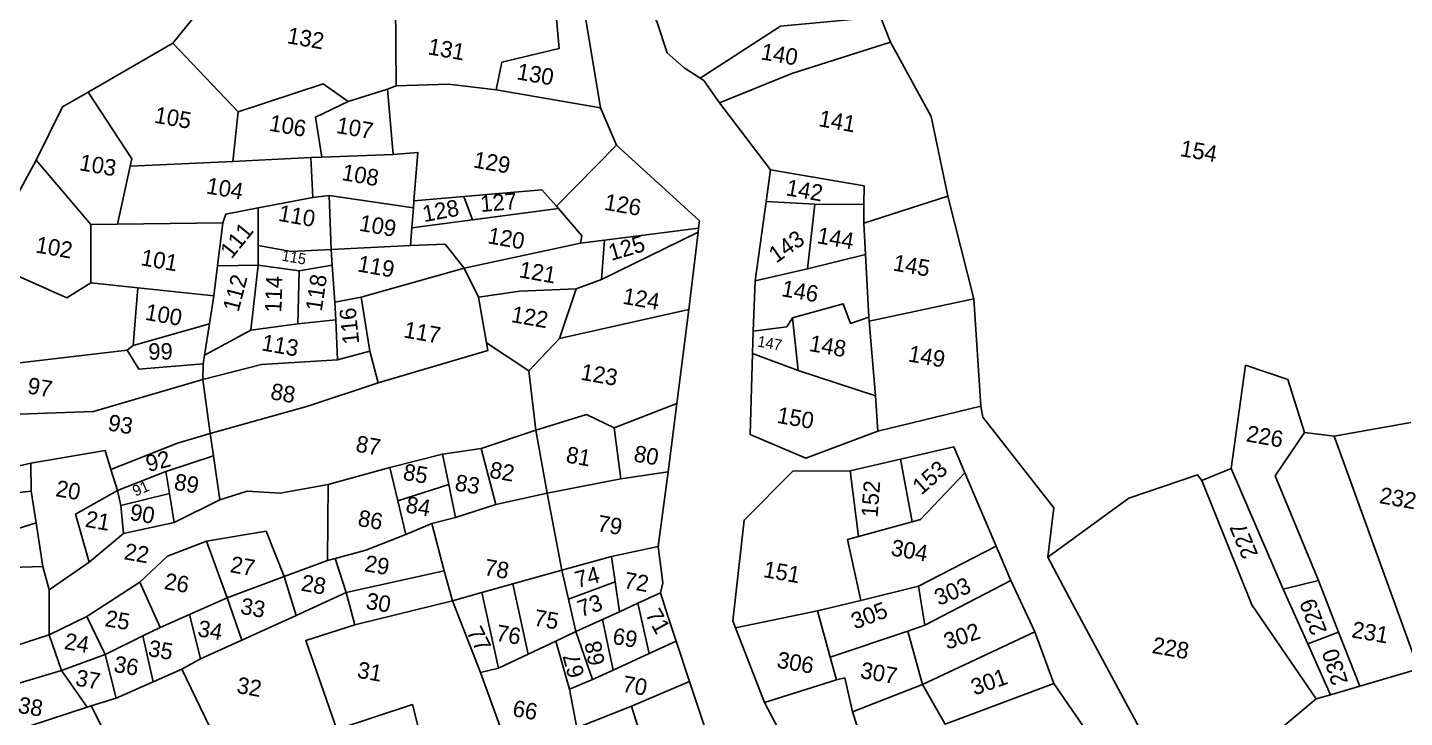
# Model space of a CAD drawing. Header units: metres. Extents: x 317171 to 318159, y 1892256 to 1893140.
# Drawn here: x 317359.2 to 317638.4, y 1892689.9 to 1892829.7 of the extents above; entities that cross this region are included whole.
import ezdxf

# ---------------------------------------------------------------- set-up
doc = ezdxf.new("R2010")
doc.units = ezdxf.units.M
doc.header["$MEASUREMENT"] = 0
for name, color, linetype in [('POLY_PARCEL', 6, 'Continuous'), ('POLY_WATER', 4, 'Continuous'), ('TEXT_PARCEL', 7, 'Continuous')]:
    doc.layers.add(name, color=color, linetype=linetype)
doc.styles.add('TEXT_MAP', font='KRDEV050.TTF')

# ---------------------------------------------------------------- blocks, each defined once
blk = doc.blocks.new('TRG')
at = {"layer": 'POLY_PARCEL'}
for points in [[(317689.32, 1892813.29), (317678.73, 1892810.35), (317671.03, 1892803.24)], [(317690.89, 1892810.76), (317689.32, 1892813.29)], [(317673.59, 1892800.94), (317680.85, 1892805.49), (317690.89, 1892810.76)], [(317700.01, 1892795.25), (317696.69, 1892803.51), (317690.89, 1892810.76)], [(317649.25, 1892798.07), (317649.34, 1892801.16), (317655.28, 1892803.75), (317653.77, 1892809.26)], [(317636.73, 1892805.55), (317638.41, 1892796.6)], [(317613.48, 1892796.94), (317621.87, 1892790.77)], [(317638.41, 1892796.6), (317644.02, 1892797.77), (317649.25, 1892798.07)], [(317649.25, 1892798.07), (317660.85, 1892798.14)], [(317621.87, 1892790.77), (317630.5, 1892795.42), (317633.53, 1892793.98)], [(317633.53, 1892793.98), (317637.53, 1892796.06)], [(317638.41, 1892796.6), (317637.53, 1892796.06)], [(317637.53, 1892796.06), (317639.37, 1892789.12)], [(317691.46, 1892790.71), (317700.01, 1892795.25)], [(317704.76, 1892784.68), (317700.01, 1892795.25)], [(317633.53, 1892793.98), (317630.29, 1892791.66), (317631.75, 1892787.5)], [(317657.97, 1892786.7), (317663.31, 1892794.41)], [(317680.37, 1892794.7), (317690.77, 1892794.74), (317691.11, 1892792.75)], [(317691.11, 1892792.75), (317685.81, 1892791.84)], [(317691.11, 1892792.75), (317691.46, 1892790.71)], [(317622.21, 1892785.3), (317621.87, 1892790.77)], [(317685.81, 1892791.84), (317680.5, 1892791.18)], [(317685.81, 1892791.84), (317686.26, 1892784.74)], [(317611.25, 1892782.86), (317611.29, 1892783.68), (317605.29, 1892790.04)], [(317639.37, 1892789.12), (317642.01, 1892789.83), (317642.51, 1892784.54)], [(317691.46, 1892790.71), (317692.23, 1892787.39)], [(317631.75, 1892787.5), (317639.37, 1892789.12)], [(317657.97, 1892786.7), (317656.08, 1892788.16), (317647.8, 1892785.95)], [(317630.56, 1892787.23), (317622.21, 1892785.3)], [(317631.75, 1892787.5), (317630.56, 1892787.23)], [(317630.56, 1892787.23), (317631.54, 1892782.95)], [(317658.25, 1892786.48), (317649.17, 1892783.61)], [(317658.25, 1892786.48), (317657.97, 1892786.7)], [(317661.27, 1892783.14), (317661.27, 1892783.97), (317658.25, 1892786.48)], [(317663.81, 1892783.93), (317673.73, 1892787.02)], [(317664.23, 1892779.63), (317673.75, 1892786.59)], [(317686.26, 1892784.74), (317692.23, 1892787.39)], [(317692.23, 1892787.39), (317693.79, 1892780.69)], [(317611.25, 1892782.86), (317622.21, 1892785.3)], [(317647.8, 1892785.95), (317642.51, 1892784.54)], [(317649.17, 1892783.61), (317647.8, 1892785.95)], [(317686.26, 1892784.74), (317680.83, 1892782.44)], [(317631.54, 1892782.95), (317633.25, 1892783.5)], [(317633.25, 1892783.5), (317642.58, 1892783.78)], [(317634.51, 1892777.72), (317633.25, 1892783.5)], [(317642.51, 1892784.54), (317642.58, 1892783.78)], [(317642.58, 1892783.78), (317642.79, 1892781.59)], [(317649.17, 1892783.61), (317642.79, 1892781.59)], [(317661.27, 1892783.14), (317663.81, 1892783.93)], [(317664.23, 1892779.63), (317663.81, 1892783.93)], [(317693.89, 1892780.27), (317704.76, 1892784.68)], [(317707.59, 1892773.24), (317704.76, 1892784.68)], [(317608.1, 1892775.8), (317600.97, 1892781.7)], [(317610.98, 1892776.35), (317611.25, 1892782.86)], [(317631.54, 1892782.95), (317625.85, 1892780.81)], [(317649.2, 1892778.23), (317661.27, 1892783.14)], [(317735.78, 1892771.29), (317735.35, 1892782.7), (317740.17, 1892781.98), (317742.99, 1892776.57)], [(317625.85, 1892780.81), (317622.48, 1892779.52), (317622.33, 1892778.52)], [(317626.57, 1892776.75), (317625.85, 1892780.81)], [(317642.79, 1892781.59), (317642.97, 1892779.67)], [(317642.97, 1892779.67), (317646.7, 1892780.46), (317649.2, 1892778.23)], [(317693.79, 1892780.69), (317691.92, 1892779.67), (317690.77, 1892781.64), (317685.57, 1892779.14)], [(317693.79, 1892780.69), (317693.89, 1892780.27)], [(317696.02, 1892772.32), (317693.89, 1892780.27)], [(317634.51, 1892777.72), (317642.97, 1892779.67)], [(317661.69, 1892778.15), (317664.23, 1892779.63)], [(317685.57, 1892779.14), (317685.13, 1892778.07), (317681.6, 1892776.99)], [(317685.57, 1892779.14), (317687.2, 1892773.58)], [(317746.26, 1892776.74), (317754.26, 1892779.7)], [(317622.33, 1892778.52), (317610.98, 1892776.35)], [(317622.57, 1892773.77), (317622.33, 1892778.52)], [(317626.57, 1892776.75), (317630.22, 1892776.74), (317634.51, 1892777.72)], [(317634.51, 1892777.72), (317634.93, 1892776.04)], [(317638.64, 1892773.14), (317649.2, 1892778.23)], [(317649.2, 1892778.23), (317651.31, 1892775.37)], [(317661.69, 1892778.15), (317655.65, 1892776.83), (317651.31, 1892775.37)], [(317660.84, 1892772.49), (317661.69, 1892778.15)], [(317660.84, 1892772.49), (317674.22, 1892778.07)], [(317610.98, 1892776.35), (317608.1, 1892775.8)], [(317608.1, 1892775.8), (317609.24, 1892769.53)], [(317626.95, 1892774.63), (317626.57, 1892776.75)], [(317631.46, 1892774.8), (317634.93, 1892776.04)], [(317634.93, 1892776.04), (317635.91, 1892772.11)], [(317747.31, 1892760.89), (317740.65, 1892771.36), (317742.99, 1892776.57)], [(317742.99, 1892776.57), (317746.26, 1892776.74)], [(317746.26, 1892776.74), (317759.43, 1892753.92)], [(317622.57, 1892773.77), (317626.95, 1892774.63)], [(317626.95, 1892774.63), (317631.46, 1892774.8)], [(317627.4, 1892767.49), (317626.95, 1892774.63)], [(317631.46, 1892774.8), (317632.35, 1892769.05)], [(317651.31, 1892775.37), (317653.03, 1892770.62)], [(317687.2, 1892773.58), (317681.95, 1892774.55)], [(317622.73, 1892770.48), (317622.57, 1892773.77)], [(317638.64, 1892773.14), (317635.91, 1892772.11)], [(317640.61, 1892767.48), (317638.64, 1892773.14)], [(317687.2, 1892773.58), (317696.02, 1892772.32)], [(317635.91, 1892772.11), (317636.37, 1892770.23)], [(317658.14, 1892768.41), (317660.84, 1892772.49)], [(317696.02, 1892772.32), (317696.96, 1892768.56)], [(317732.84, 1892769.44), (317735.78, 1892771.29)], [(317735.78, 1892771.29), (317743.67, 1892759.3)], [(317609.24, 1892769.53), (317614.38, 1892769.9)], [(317614.38, 1892769.9), (317622.73, 1892770.48)], [(317614.99, 1892763.6), (317614.38, 1892769.9)], [(317622.82, 1892767.39), (317622.73, 1892770.48)], [(317632.35, 1892769.05), (317636.37, 1892770.23)], [(317636.37, 1892770.23), (317637.29, 1892765.95)], [(317653.03, 1892770.62), (317653.33, 1892769.81), (317642.12, 1892764.22)], [(317658.14, 1892768.41), (317653.03, 1892770.62)], [(317717.68, 1892758.23), (317725.3, 1892766.14), (317732.25, 1892769.98), (317732.84, 1892769.44)], [(317598.27, 1892769.58), (317606.94, 1892767.45), (317609.24, 1892769.53)], [(317632.35, 1892769.05), (317627.4, 1892767.49)], [(317660.02, 1892762.13), (317658.14, 1892768.41)], [(317749.31, 1892748.09), (317740.6, 1892756.98), (317732.84, 1892769.44)], [(317622.82, 1892767.39), (317614.99, 1892763.6)], [(317622.87, 1892763.91), (317622.82, 1892767.39)], [(317627.4, 1892767.49), (317622.87, 1892763.91)], [(317637.29, 1892765.95), (317640.61, 1892767.48)], [(317642.12, 1892764.22), (317640.61, 1892767.48)], [(317668.42, 1892763.91), (317674.73, 1892767.7)], [(317637.29, 1892765.95), (317629.18, 1892763.97), (317623.14, 1892761.23)], [(317702.36, 1892759.44), (317699.91, 1892765.99)], [(317707.11, 1892765.75), (317703.22, 1892759.85), (317702.36, 1892759.44)], [(317614.99, 1892763.6), (317614.43, 1892762.98)], [(317622.88, 1892762.95), (317622.87, 1892763.91)], [(317642.12, 1892764.22), (317634.99, 1892760.38), (317624.97, 1892755.56)], [(317660.02, 1892762.13), (317665.19, 1892764.81), (317668.42, 1892763.91)], [(317670.12, 1892758.51), (317668.42, 1892763.91)], [(317696.88, 1892756.85), (317694.71, 1892763.77)], [(317614.43, 1892762.98), (317600.33, 1892758.74)], [(317614.43, 1892762.98), (317616.04, 1892761.15), (317622.88, 1892762.95)], [(317623.14, 1892761.23), (317622.88, 1892762.95)], [(317654.48, 1892759.14), (317660.02, 1892762.13)], [(317662.46, 1892755.57), (317660.02, 1892762.13)], [(317623.14, 1892761.23), (317611.96, 1892755.71), (317599.95, 1892753.15)], [(317624.97, 1892755.56), (317623.14, 1892761.23)], [(317743.67, 1892759.3), (317747.31, 1892760.89)], [(317750.47, 1892755.71), (317747.31, 1892760.89)], [(317650.43, 1892757.79), (317654.48, 1892759.14)], [(317657.13, 1892753.37), (317654.48, 1892759.14)], [(317675.1, 1892760.19), (317670.12, 1892758.51)], [(317702.36, 1892759.44), (317696.88, 1892756.85)], [(317743.67, 1892759.3), (317747.39, 1892753.85)], [(317644.99, 1892755.33), (317650.43, 1892757.79)], [(317651.69, 1892754.62), (317650.43, 1892757.79)], [(317670.12, 1892758.51), (317662.46, 1892755.57)], [(317704.29, 1892752.63), (317711.9, 1892758.43)], [(317696.88, 1892756.85), (317695.75, 1892756.32), (317698.33, 1892750)], [(317614.94, 1892749.81), (317621.62, 1892753.9), (317624.97, 1892755.56)], [(317624.97, 1892755.56), (317625.76, 1892753.21)], [(317638.66, 1892752.34), (317644.99, 1892755.33)], [(317646.49, 1892751.88), (317644.99, 1892755.33)], [(317646.49, 1892751.88), (317651.69, 1892754.62)], [(317653.05, 1892751.2), (317651.69, 1892754.62)], [(317662.46, 1892755.57), (317657.13, 1892753.37)], [(317662.46, 1892755.57), (317665.51, 1892747.55)], [(317705.72, 1892748.57), (317714.12, 1892755.03)], [(317747.39, 1892753.85), (317750.47, 1892755.71)], [(317753.78, 1892750.29), (317750.47, 1892755.71)], [(317620.92, 1892750.63), (317625.76, 1892753.21)], [(317625.76, 1892753.21), (317627.29, 1892748.61)], [(317657.13, 1892753.37), (317653.05, 1892751.2)], [(317747.39, 1892753.85), (317750.81, 1892748.82)], [(317753.78, 1892750.29), (317759.84, 1892753.29)], [(317606.21, 1892748.94), (317613.98, 1892751.72), (317614.94, 1892749.81)], [(317627.29, 1892748.61), (317630.08, 1892750.06), (317633.65, 1892750.46), (317638.66, 1892752.34)], [(317640.07, 1892744.11), (317638.66, 1892752.34)], [(317647.99, 1892748.42), (317646.49, 1892751.88)], [(317670.59, 1892749.98), (317675.44, 1892751.94)], [(317698.33, 1892750), (317704.29, 1892752.63)], [(317705.72, 1892748.57), (317704.29, 1892752.63)], [(317620.92, 1892750.63), (317616.05, 1892747.67)], [(317621.72, 1892748.32), (317620.92, 1892750.63)], [(317650.58, 1892750.11), (317647.99, 1892748.42)], [(317653.05, 1892751.2), (317650.58, 1892750.11)], [(317652.81, 1892745.25), (317650.58, 1892750.11)], [(317693.86, 1892748.04), (317698.33, 1892750)], [(317750.81, 1892748.82), (317753.78, 1892750.29)], [(317596.42, 1892745.09), (317597.42, 1892745.21), (317606.21, 1892748.94)], [(317606.77, 1892745.92), (317606.21, 1892748.94)], [(317616.05, 1892747.67), (317614.94, 1892749.81)], [(317627.29, 1892748.61), (317622.78, 1892745.29)], [(317665.51, 1892747.55), (317670.59, 1892749.98)], [(317671.48, 1892747.31), (317670.59, 1892749.98)], [(317704, 1892747.59), (317705.72, 1892748.57)], [(317706.59, 1892742.13), (317717.7, 1892749.95)], [(317749.31, 1892748.09), (317750.81, 1892748.82)], [(317614.38, 1892739.38), (317611.99, 1892744.31), (317616.05, 1892747.67)], [(317616.05, 1892747.67), (317616.71, 1892746.11)], [(317616.71, 1892746.11), (317621.72, 1892748.32)], [(317622.78, 1892745.29), (317621.72, 1892748.32)], [(317647.99, 1892748.42), (317643.99, 1892745.96), (317640.84, 1892744.47)], [(317660.47, 1892745.14), (317665.51, 1892747.55)], [(317665.51, 1892747.55), (317666.77, 1892744.57)], [(317666.77, 1892744.57), (317671.48, 1892747.31)], [(317672.51, 1892744.17), (317671.48, 1892747.31)], [(317674.35, 1892745.44), (317676.6, 1892746.99)], [(317685.35, 1892744.67), (317693.86, 1892748.04)], [(317696.11, 1892743.32), (317693.86, 1892748.04)], [(317696.11, 1892743.32), (317704, 1892747.59)], [(317706.59, 1892742.13), (317704, 1892747.59)], [(317738.7, 1892735.43), (317749.31, 1892748.09)], [(317602.61, 1892744.73), (317606.77, 1892745.92)], [(317607.9, 1892742.62), (317606.77, 1892745.92)], [(317616.71, 1892746.11), (317617.53, 1892743.12)], [(317635.67, 1892741.57), (317632.87, 1892746.11), (317626.62, 1892743.88)], [(317617.53, 1892743.12), (317622.78, 1892745.29)], [(317640.07, 1892744.11), (317635.67, 1892741.57)], [(317640.84, 1892744.47), (317640.07, 1892744.11)], [(317640.84, 1892744.47), (317642.66, 1892741.04)], [(317642.66, 1892741.04), (317652.81, 1892745.25)], [(317652.81, 1892745.25), (317654.3, 1892742.17)], [(317657.29, 1892743.61), (317660.47, 1892745.14)], [(317663.49, 1892737.86), (317660.47, 1892745.14)], [(317666.77, 1892744.57), (317668.21, 1892741.2)], [(317670.83, 1892743.01), (317672.51, 1892744.17)], [(317672.51, 1892744.17), (317674.35, 1892745.44)], [(317674.35, 1892745.44), (317676.52, 1892740.25)], [(317706.59, 1892742.13), (317709.79, 1892738.28), (317720.73, 1892744.75)], [(317603.88, 1892740.55), (317607.9, 1892742.62)], [(317609.47, 1892738.03), (317607.9, 1892742.62)], [(317617.53, 1892743.12), (317614.38, 1892739.38)], [(317620.23, 1892738.19), (317622.7, 1892741.55), (317626.62, 1892743.88)], [(317626.62, 1892743.88), (317629.96, 1892738.17)], [(317654.3, 1892742.17), (317657.29, 1892743.61)], [(317657.29, 1892743.61), (317660.55, 1892735.77)], [(317668.21, 1892741.2), (317670.83, 1892743.01)], [(317672.94, 1892737.77), (317670.83, 1892743.01)], [(317697.22, 1892740.98), (317696.11, 1892743.32)], [(317629.96, 1892738.17), (317635.67, 1892741.57)], [(317635.67, 1892741.57), (317637.72, 1892737.61)], [(317637.72, 1892737.61), (317642.66, 1892741.04)], [(317642.66, 1892741.04), (317644.24, 1892737.72)], [(317644.24, 1892737.72), (317654.3, 1892742.17)], [(317658.7, 1892734.97), (317654.3, 1892742.17)], [(317666.22, 1892739.79), (317668.21, 1892741.2)], [(317668.21, 1892741.2), (317670.89, 1892736.35)], [(317676.52, 1892740.25), (317679.18, 1892742.08)], [(317689.89, 1892737.18), (317697.22, 1892740.98)], [(317697.22, 1892740.98), (317698.09, 1892741.35), (317699.56, 1892737.82)], [(317699.56, 1892737.82), (317706.59, 1892742.13)], [(317666.22, 1892739.79), (317663.49, 1892737.86)], [(317668.61, 1892734.87), (317666.22, 1892739.79)], [(317672.94, 1892737.77), (317676.52, 1892740.25)], [(317599.08, 1892735.86), (317609.47, 1892738.03)], [(317610.59, 1892735.65), (317609.47, 1892738.03)], [(317614.38, 1892739.38), (317610.59, 1892735.65)], [(317615.15, 1892733.48), (317620.23, 1892738.19)], [(317620.23, 1892738.19), (317623.28, 1892733.72)], [(317626.21, 1892735.67), (317629.96, 1892738.17)], [(317629.96, 1892738.17), (317632.32, 1892733.9)], [(317675.6, 1892734.23), (317681.4, 1892738)], [(317632.32, 1892733.9), (317637.72, 1892737.61)], [(317644.24, 1892737.72), (317639.23, 1892735.09), (317644.3, 1892726.07)], [(317663.49, 1892737.86), (317660.55, 1892735.77)], [(317670.89, 1892736.35), (317672.94, 1892737.77)], [(317699.56, 1892737.82), (317701.62, 1892733.97)], [(317611.44, 1892730.78), (317610.59, 1892735.65)], [(317623.28, 1892733.72), (317626.21, 1892735.67)], [(317628.24, 1892731.1), (317626.21, 1892735.67)], [(317660.55, 1892735.77), (317658.7, 1892734.97)], [(317658.7, 1892734.97), (317663.39, 1892726.79)], [(317670.89, 1892736.35), (317668.61, 1892734.87)], [(317611.44, 1892730.78), (317615.15, 1892733.48)], [(317615.15, 1892733.48), (317617.88, 1892729.75)], [(317621.57, 1892732.46), (317623.28, 1892733.72)], [(317628.24, 1892731.1), (317632.32, 1892733.9)], [(317670.14, 1892730.84), (317668.61, 1892734.87)], [(317670.14, 1892730.84), (317675.6, 1892734.23)], [(317677.03, 1892731.48), (317675.6, 1892734.23)], [(317617.88, 1892729.75), (317621.57, 1892732.46)], [(317623.56, 1892727.72), (317621.57, 1892732.46)], [(317604.07, 1892726.91), (317611.44, 1892730.78)], [(317613.45, 1892727.18), (317611.44, 1892730.78)], [(317626.41, 1892729.64), (317628.24, 1892731.1)], [(317613.45, 1892727.18), (317617.88, 1892729.75)], [(317619.89, 1892725.25), (317617.88, 1892729.75)], [(317626.41, 1892729.64), (317623.56, 1892727.72)], [(317633.23, 1892720.16), (317626.41, 1892729.64)], [(317644.3, 1892726.07), (317651.95, 1892730.22), (317655.53, 1892722.31)], [(317623.56, 1892727.72), (317619.89, 1892725.25)], [(317605.66, 1892723.29), (317613.45, 1892727.18)], [(317616.92, 1892723.71), (317613.45, 1892727.18)], [(317619.89, 1892725.25), (317617.34, 1892723.93)], [(317616.92, 1892723.71), (317611.14, 1892720.64)], [(317617.34, 1892723.93), (317616.92, 1892723.71)], [(317624.03, 1892714.98), (317617.34, 1892723.93)]]:
    blk.add_lwpolyline(points, dxfattribs=at)
at = {"layer": 'POLY_WATER'}
for points in [[(317671.03, 1892803.24), (317669.12, 1892804.05), (317667, 1892805.33), (317665.33, 1892808.42), (317662.61, 1892812.31)], [(317656.7, 1892809.9), (317660.85, 1892798.14)], [(317673.59, 1892800.94), (317671.47, 1892803.05), (317671.03, 1892803.24)], [(317613.48, 1892796.94), (317615.44, 1892800.41)], [(317680.37, 1892794.7), (317673.59, 1892800.94)], [(317605.29, 1892790.04), (317613.48, 1892796.94)], [(317660.85, 1892798.14), (317663.31, 1892794.41)], [(317663.31, 1892794.41), (317673.69, 1892787.83), (317673.73, 1892787.02)], [(317680.5, 1892791.18), (317680.37, 1892794.7)], [(317680.83, 1892782.44), (317680.5, 1892791.18)], [(317600.97, 1892781.7), (317602.82, 1892787.96), (317605.29, 1892790.04)], [(317673.73, 1892787.02), (317673.75, 1892786.59)], [(317673.75, 1892786.59), (317674.22, 1892778.07)], [(317598.27, 1892769.58), (317599.32, 1892771.9), (317598.25, 1892773.56), (317600.97, 1892781.7)], [(317681.6, 1892776.99), (317680.83, 1892782.44)], [(317674.22, 1892778.07), (317674.73, 1892767.7)], [(317681.95, 1892774.55), (317681.6, 1892776.99)], [(317696.96, 1892768.56), (317689.7, 1892764.3), (317683.24, 1892765.76), (317681.95, 1892774.55)], [(317707.59, 1892773.24), (317696.96, 1892768.56)], [(317717.68, 1892758.23), (317717.38, 1892763.66), (317708.01, 1892772.09), (317707.59, 1892773.24)], [(317699.91, 1892765.99), (317705.42, 1892768.34), (317707.11, 1892765.75)], [(317674.73, 1892767.7), (317675.1, 1892760.19)], [(317694.71, 1892763.77), (317699.91, 1892765.99)], [(317707.11, 1892765.75), (317711.9, 1892758.43)], [(317685.35, 1892744.67), (317684.93, 1892745.37), (317684.21, 1892756.44), (317688.54, 1892762.64), (317694.71, 1892763.77)], [(317675.1, 1892760.19), (317675.44, 1892751.94)], [(317711.9, 1892758.43), (317714.12, 1892755.03)], [(317738.7, 1892735.43), (317732.12, 1892739.93), (317721.18, 1892753.73), (317717.68, 1892758.23)], [(317714.12, 1892755.03), (317717.7, 1892749.95)], [(317675.44, 1892751.94), (317676.63, 1892748.13), (317676.6, 1892746.99)], [(317717.7, 1892749.95), (317720.73, 1892744.75)], [(317676.6, 1892746.99), (317677.89, 1892744.53), (317679.18, 1892742.08)], [(317689.89, 1892737.18), (317685.35, 1892744.67)], [(317720.73, 1892744.75), (317725.13, 1892740.29)], [(317679.18, 1892742.08), (317681.4, 1892738)], [(317681.4, 1892738), (317684.5, 1892732.3)], [(317695.39, 1892730.08), (317689.89, 1892737.18)]]:
    blk.add_lwpolyline(points, dxfattribs=at)
at = {"layer": 'TEXT_PARCEL', "style": 'TEXT_MAP'}
for s, height, p in [('140', 1.8, (317677.14, 1892806.41)), ('154', 1.8, (317724.21, 1892804)), ('131', 1.8, (317641.13, 1892800.6)), ('130', 1.8, (317651.19, 1892799.6)), ('141', 1.8, (317684.65, 1892800.31)), ('132', 1.8, (317625.73, 1892799.1)), ('142', 1.8, (317682.44, 1892792.24)), ('106', 1.8, (317625.47, 1892789.33)), ('107', 1.8, (317632.75, 1892790.37)), ('129', 1.8, (317648.19, 1892789.27)), ('105', 1.8, (317612.93, 1892788)), ('144', 1.8, (317686.7, 1892787.67)), ('126', 1.8, (317663.11, 1892787.21)), ('145', 1.8, (317695.42, 1892786.18)), ('108', 1.8, (317634.25, 1892785.4)), ('103', 1.8, (317605.74, 1892781.45)), ('104', 1.8, (317619.88, 1892781.37)), ('120', 1.8, (317651.18, 1892781.37)), ('109', 1.8, (317637.09, 1892780.27)), ('146', 1.8, (317683.88, 1892781.28)), ('110', 1.8, (317628.17, 1892779.79)), ('121', 1.8, (317655.22, 1892778.3)), ('124', 1.8, (317666.9, 1892777.43)), ('119', 1.8, (317637.68, 1892775.85)), ('148', 1.8, (317687.92, 1892775.9)), ('149', 1.8, (317698.79, 1892776.67)), ('115', 1.2, (317629.31, 1892775.57)), ('147', 1.2, (317682.27, 1892775.39)), ('226', 1.8, (317736.78, 1892774.5)), ('101', 1.8, (317614.19, 1892772.38)), ('122', 1.8, (317655.22, 1892773.33)), ('102', 1.8, (317602.59, 1892771.75)), ('117', 1.8, (317643.92, 1892769.62)), ('232', 1.8, (317752.32, 1892770.39)), ('123', 1.8, (317663.82, 1892768.44)), ('100', 1.8, (317615.69, 1892766.58)), ('150', 1.8, (317685.81, 1892767.54)), ('113', 1.8, (317628.84, 1892765.51)), ('88', 1.8, (317630.73, 1892760.42)), ('80', 1.8, (317671.1, 1892760.65)), ('81', 1.8, (317663.81, 1892759.24)), ('97', 1.8, (317604.4, 1892756.4)), ('87', 1.8, (317640.92, 1892756.4)), ('82', 1.8, (317655.85, 1892756.15)), ('85', 1.8, (317646.56, 1892754.27)), ('304', 1.8, (317700.63, 1892755.43)), ('231', 1.8, (317751.88, 1892755.4)), ('93', 1.8, (317613.79, 1892753.95)), ('83', 1.8, (317652.36, 1892754.11)), ('79', 1.8, (317668.5, 1892752.44)), ('84', 1.8, (317647.47, 1892750.8)), ('151', 1.8, (317687.28, 1892750.66)), ('228', 1.8, (317730.66, 1892749.9)), ('89', 1.8, (317622.05, 1892748.83)), ('86', 1.8, (317642.57, 1892748.43)), ('72', 1.8, (317672.45, 1892746.81)), ('20', 1.8, (317609.41, 1892745.86)), ('78', 1.8, (317657.13, 1892745.55)), ('90', 1.8, (317617.86, 1892744.72)), ('29', 1.8, (317644.15, 1892743.68)), ('21', 1.8, (317613.18, 1892743.13)), ('27', 1.8, (317629.68, 1892741)), ('75', 1.8, (317663.45, 1892741.06)), ('306', 1.8, (317690.47, 1892741.16)), ('307', 1.8, (317699.67, 1892741.63)), ('22', 1.8, (317618, 1892740.37)), ('28', 1.8, (317637.68, 1892740.37)), ('30', 1.8, (317645.02, 1892739.66)), ('69', 1.8, (317672.29, 1892740.58)), ('26', 1.8, (317622.89, 1892737.93)), ('76', 1.8, (317659.66, 1892738.69)), ('33', 1.8, (317631.58, 1892736.71)), ('70', 1.8, (317674.26, 1892735.61)), ('34', 1.8, (317627.4, 1892733.48)), ('25', 1.8, (317617.21, 1892732.8)), ('31', 1.8, (317645.4, 1892732.06)), ('35', 1.8, (317622.43, 1892730.4)), ('66', 1.8, (317662.89, 1892730.88)), ('24', 1.8, (317613.26, 1892729.56)), ('36', 1.8, (317619.03, 1892728.04)), ('32', 1.8, (317632.69, 1892728.11)), ('37', 1.8, (317615.16, 1892725.83)), ('38', 1.8, (317609.48, 1892721.8))]:
    blk.add_text(s, height=height, dxfattribs=at).set_placement(p)
for s, height, rotation, p in [('143', 1.8, 44.9769, (317682.77, 1892784.68)), ('127', 1.8, 14.786, (317649.95, 1892784.61)), ('128', 1.8, 20.7578, (317644.02, 1892782.43)), ('125', 1.8, 26.3249, (317664.94, 1892781.83)), ('111', 1.8, 61.371, (317623.96, 1892774.71)), ('118', 1.8, 91.5086, (317634.68, 1892770.8)), ('112', 1.8, 85.598, (317625.72, 1892769.13)), ('114', 1.8, 98.1362, (317630.34, 1892769.93)), ('116', 1.8, 105.9569, (317639.34, 1892768.12)), ('153', 1.8, 51.3189, (317702.87, 1892762.45)), ('227', 1.8, 122.7551, (317740.35, 1892762.54)), ('99', 1.8, 10.7763, (317616.9, 1892762.34)), ('152', 1.8, 95.715, (317698.56, 1892759.22)), ('229', 1.8, 120.4846, (317749.23, 1892755.59)), ('303', 1.8, 33.0914, (317706.85, 1892750.88)), ('230', 1.8, 117.4254, (317752.46, 1892750.5)), ('92', 1.8, 24.5212, (317619.03, 1892750.23)), ('305', 1.8, 30.9445, (317698.26, 1892746.74)), ('91', 1.2, 33.6699, (317618.12, 1892747.33)), ('74', 1.8, 24.7585, (317667.53, 1892745.92)), ('302', 1.8, 29.0361, (317708.6, 1892746.33)), ('73', 1.8, 29.0361, (317668.47, 1892742.85)), ('71', 1.8, 308.9489, (317675.31, 1892744.38)), ('301', 1.8, 29.4928, (317712.41, 1892741.91)), ('77', 1.8, 307.4339, (317656.35, 1892739.07)), ('68', 1.8, 110.878, (317671.96, 1892738.29)), ('67', 1.8, 115.3871, (317669.98, 1892736.67))]:
    blk.add_text(s, height=height, rotation=rotation, dxfattribs=at).set_placement(p)

msp = doc.modelspace()

# ---------------------------------------------------------------- block references
at = {"xscale": 1.850753102940666, "yscale": 1.850753102940666, "zscale": 1.850753102940666, "rotation": 349.9588412654261}
msp.add_blockref('TRG', (-872216.6, -1454125.02), dxfattribs=at)

doc.saveas('drawing.dxf')
